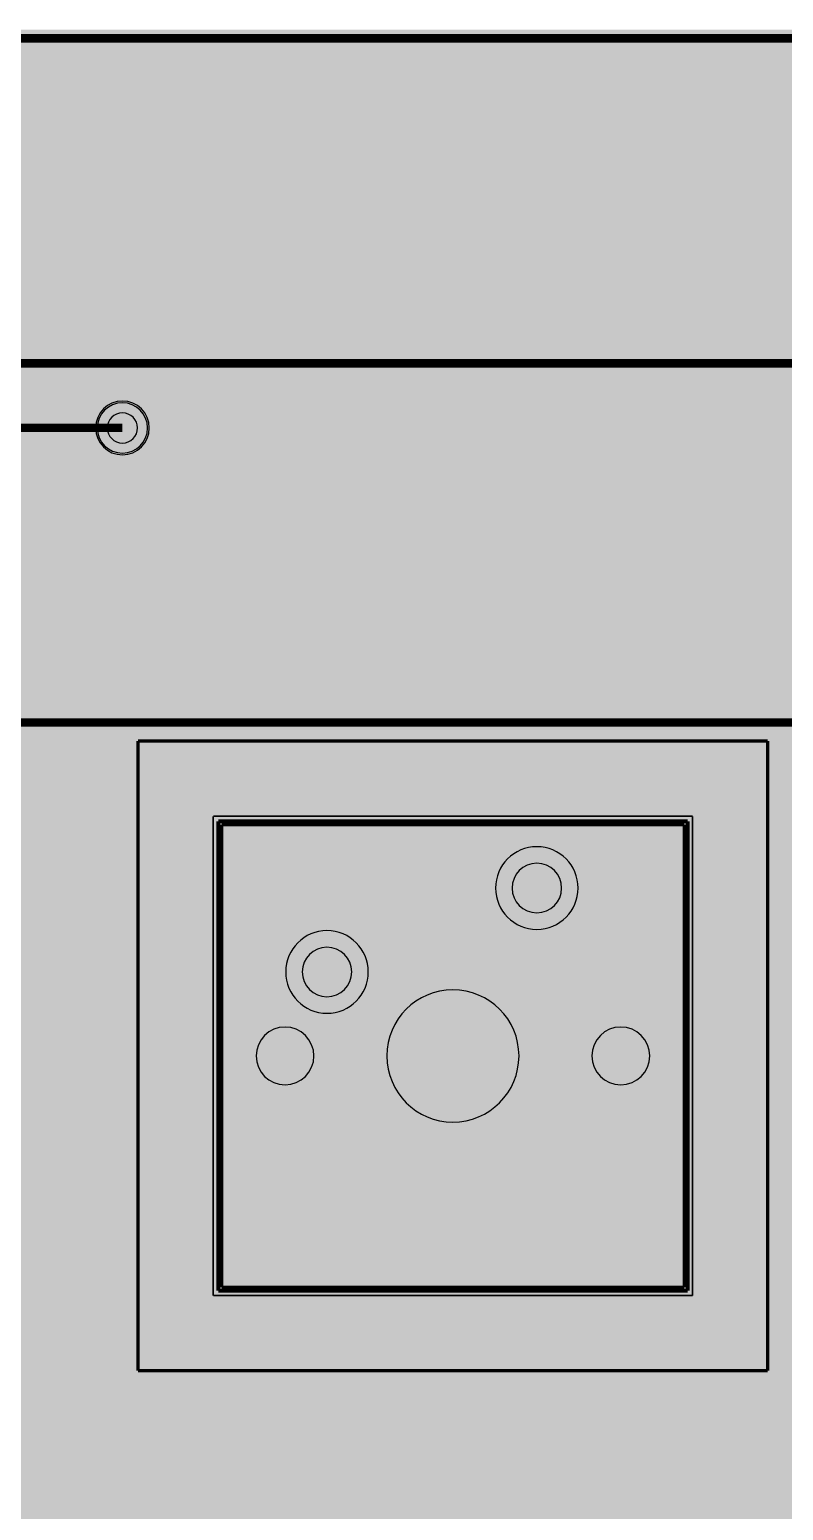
# Model space of a CAD drawing. Header units: millimetres. Extents: x -4.1 to 90, y 1 to 71.1.
# Drawn here: x 22.19 to 45, y 26.25 to 71.05 of the extents above; entities that cross this region are included whole.
import ezdxf

# ---------------------------------------------------------------- set-up
doc = ezdxf.new("R2010")
doc.units = ezdxf.units.MM
doc.header["$MEASUREMENT"] = 0
for name, color, linetype, true_color in [('Bottom-Layer', 7, 'Continuous', 0x0000ff), ('Bottom-Paste-Mask-Layer', 7, 'Continuous', 0x800000), ('Bottom-Silkscreen-Layer', 7, 'Continuous', 0x66cc33), ('Bottom-Solder-Mask-Layer', 7, 'Continuous', 0xaa00ff), ('Document-Layer', 7, 'Continuous', 0xffffff), ('Hole-Layer', 7, 'Continuous', 0x222222), ('Multi-Layer', 7, 'Continuous', 0xc0c0c0), ('Top-Assembly-Layer', 7, 'Continuous', 0x33cc99), ('Top-Layer', 7, 'Continuous', 0xff0000), ('Top-Paste-Mask-Layer', 7, 'Continuous', 0x808080), ('Top-Silkscreen-Layer', 7, 'Continuous', 0xffcc00), ('Top-Solder-Mask-Layer', 7, 'Continuous', 0x800080), ('User.1', 7, 'Continuous', 0x9069e9)]:
    doc.layers.add(name, color=color, linetype=linetype, true_color=true_color)

msp = doc.modelspace()

# ---------------------------------------------------------------- hatches: boundary and pattern name
at = {"layer": 'Bottom-Layer'}
for points in [[(24.238, 59, 1), (25.762, 59, 1)], [(36.29, 45.08, 1), (38.79, 45.08, 1)], [(29.94, 42.54, 1), (32.44, 42.54, 1)], [(33, 40, 1), (37, 40, 1)], [(29.045, 40, 1), (30.795, 40, 1)], [(39.205, 40, 1), (40.955, 40, 1)]]:
    msp.add_hatch(color=256, dxfattribs=at).paths.add_polyline_path(points)
at = {"layer": 'Bottom-Paste-Mask-Layer'}
for points in [[(24.238, 59, 1), (25.762, 59, 1)], [(36.29, 45.08, 1), (38.79, 45.08, 1)], [(29.94, 42.54, 1), (32.44, 42.54, 1)], [(33, 40, 1), (37, 40, 1)], [(29.045, 40, 1), (30.795, 40, 1)], [(39.205, 40, 1), (40.955, 40, 1)]]:
    msp.add_hatch(color=256, dxfattribs=at).paths.add_polyline_path(points)
at = {"layer": 'Bottom-Solder-Mask-Layer'}
for points in [[(24.187, 59, 1), (25.813, 59, 1)], [(36.29, 45.08, 1), (38.79, 45.08, 1)], [(29.94, 42.54, 1), (32.44, 42.54, 1)], [(33, 40, 1), (37, 40, 1)], [(29.045, 40, 1), (30.795, 40, 1)], [(39.205, 40, 1), (40.955, 40, 1)]]:
    msp.add_hatch(color=256, dxfattribs=at).paths.add_polyline_path(points)
at = {"layer": 'Hole-Layer'}
for points in [[(24.543, 59, 1), (25.457, 59, 1)], [(36.79, 45.08, 1), (38.29, 45.08, 1)], [(30.44, 42.54, 1), (31.94, 42.54, 1)], [(33, 40, 1), (37, 40, 1)], [(29.045, 40, 1), (30.795, 40, 1)], [(39.205, 40, 1), (40.955, 40, 1)]]:
    msp.add_hatch(color=256, dxfattribs=at).paths.add_polyline_path(points)
at = {"layer": 'Multi-Layer'}
for points in [[(24.238, 59, 1), (25.762, 59, 1)], [(24.238, 59, 1), (25.762, 59, 1)], [(24.238, 59, 1), (25.762, 59, 1)], [(36.29, 45.08, 1), (38.79, 45.08, 1)], [(36.29, 45.08, 1), (38.79, 45.08, 1)], [(36.29, 45.08, 1), (38.79, 45.08, 1)], [(29.94, 42.54, 1), (32.44, 42.54, 1)], [(29.94, 42.54, 1), (32.44, 42.54, 1)], [(29.94, 42.54, 1), (32.44, 42.54, 1)], [(33, 40, 1), (37, 40, 1)], [(33, 40, 1), (37, 40, 1)], [(33, 40, 1), (37, 40, 1)], [(29.045, 40, 1), (30.795, 40, 1)], [(29.045, 40, 1), (30.795, 40, 1)], [(29.045, 40, 1), (30.795, 40, 1)], [(39.205, 40, 1), (40.955, 40, 1)], [(39.205, 40, 1), (40.955, 40, 1)], [(39.205, 40, 1), (40.955, 40, 1)]]:
    msp.add_hatch(color=256, dxfattribs=at).paths.add_polyline_path(points)
at = {"layer": 'Top-Layer'}
for points in [[(0, 4.049), (0, 68.049), (0.075, 68.717), (0.297, 69.351), (0.655, 69.92), (1.13, 70.395), (1.698, 70.752), (2.332, 70.974), (3, 71.049), (87, 71.049), (87.668, 70.974), (88.302, 70.752), (88.871, 70.395), (89.346, 69.92), (89.703, 69.351), (89.925, 68.717), (90, 68.049), (90, 4.049), (89.925, 3.381), (89.703, 2.747), (89.346, 2.179), (88.871, 1.704), (88.302, 1.346), (87.668, 1.124), (87, 1.049), (3, 1.049), (2.332, 1.124), (1.698, 1.346), (1.13, 1.704), (0.655, 2.179), (0.297, 2.747), (0.075, 3.381)], [(24.238, 59, 1), (25.762, 59, 1)], [(36.29, 45.08, 1), (38.79, 45.08, 1)], [(29.94, 42.54, 1), (32.44, 42.54, 1)], [(33, 40, 1), (37, 40, 1)], [(29.045, 40, 1), (30.795, 40, 1)], [(39.205, 40, 1), (40.955, 40, 1)]]:
    msp.add_hatch(color=256, dxfattribs=at).paths.add_polyline_path(points)
at = {"layer": 'Top-Paste-Mask-Layer'}
for points in [[(24.238, 59, 1), (25.762, 59, 1)], [(36.29, 45.08, 1), (38.79, 45.08, 1)], [(29.94, 42.54, 1), (32.44, 42.54, 1)], [(33, 40, 1), (37, 40, 1)], [(29.045, 40, 1), (30.795, 40, 1)], [(39.205, 40, 1), (40.955, 40, 1)]]:
    msp.add_hatch(color=256, dxfattribs=at).paths.add_polyline_path(points)
at = {"layer": 'Top-Solder-Mask-Layer'}
for points in [[(24.187, 59, 1), (25.813, 59, 1)], [(36.29, 45.08, 1), (38.79, 45.08, 1)], [(29.94, 42.54, 1), (32.44, 42.54, 1)], [(33, 40, 1), (37, 40, 1)], [(29.045, 40, 1), (30.795, 40, 1)], [(39.205, 40, 1), (40.955, 40, 1)]]:
    msp.add_hatch(color=256, dxfattribs=at).paths.add_polyline_path(points)

# ---------------------------------------------------------------- linework, layer by layer
at = {"layer": 'Bottom-Layer'}
for points in [[(24.238, 59, 1), (25.762, 59, 1)], [(29.94, 42.54, 1), (32.44, 42.54, 1)], [(33, 40, 1), (37, 40, 1)], [(29.045, 40, 1), (30.795, 40, 1)], [(39.205, 40, 1), (40.955, 40, 1)]]:
    msp.add_lwpolyline(points, format="xyb", close=True, dxfattribs=at)
at = {"layer": 'Bottom-Layer', "const_width": 0.254}
msp.add_lwpolyline([(25, 59), (5.85, 59)], dxfattribs=at)
at = {"layer": 'Bottom-Layer'}
msp.add_lwpolyline([(36.29, 45.08, 1), (38.79, 45.08), (38.79, 45.08, 1), (36.29, 45.08)], format="xyb", dxfattribs=at)
at = {"layer": 'Bottom-Paste-Mask-Layer'}
for points in [[(24.238, 59, 1), (25.762, 59, 1)], [(29.94, 42.54, 1), (32.44, 42.54, 1)], [(33, 40, 1), (37, 40, 1)], [(29.045, 40, 1), (30.795, 40, 1)], [(39.205, 40, 1), (40.955, 40, 1)]]:
    msp.add_lwpolyline(points, format="xyb", close=True, dxfattribs=at)
msp.add_lwpolyline([(36.29, 45.08, 1), (38.79, 45.08), (38.79, 45.08, 1), (36.29, 45.08)], format="xyb", dxfattribs=at)
at = {"layer": 'Bottom-Silkscreen-Layer', "const_width": 0.254}
for points in [[(83.5, 70.787), (6.5, 70.787)], [(83.5, 70.787), (6.5, 70.787)], [(83.5, 50.086), (6.5, 50.086)], [(83.5, 50.086), (6.5, 50.086)]]:
    msp.add_lwpolyline(points, dxfattribs=at)
at = {"layer": 'Bottom-Solder-Mask-Layer'}
for points in [[(24.187, 59, 1), (25.813, 59, 1)], [(29.94, 42.54, 1), (32.44, 42.54, 1)], [(33, 40, 1), (37, 40, 1)], [(29.045, 40, 1), (30.795, 40, 1)], [(39.205, 40, 1), (40.955, 40, 1)]]:
    msp.add_lwpolyline(points, format="xyb", close=True, dxfattribs=at)
msp.add_lwpolyline([(36.29, 45.08, 1), (38.79, 45.08), (38.79, 45.08, 1), (36.29, 45.08)], format="xyb", dxfattribs=at)
at = {"layer": 'Document-Layer'}
for points, const_width in [([(42.25, 47.25), (27.75, 47.25)], 0.05), ([(27.75, 47.25), (27.75, 32.75)], 0.05), ([(42.25, 47.25), (27.75, 47.25)], 0.05), ([(27.75, 47.25), (27.75, 32.75)], 0.05), ([(42, 47), (28, 47)], 0.1), ([(28, 47), (28, 33)], 0.1), ([(42, 47), (28, 47)], 0.1), ([(28, 47), (28, 33)], 0.1), ([(42, 33), (42, 47)], 0.1), ([(42, 33), (42, 47)], 0.1), ([(42.25, 32.75), (42.25, 47.25)], 0.05), ([(42.25, 32.75), (42.25, 47.25)], 0.05), ([(27.75, 32.75), (42.25, 32.75)], 0.05), ([(27.75, 32.75), (42.25, 32.75)], 0.05), ([(28, 33), (42, 33)], 0.1), ([(28, 33), (42, 33)], 0.1)]:
    msp.add_lwpolyline(points, dxfattribs=dict(at, const_width=const_width))
at = {"layer": 'Hole-Layer'}
for points in [[(24.543, 59, 1), (25.457, 59), (25.457, 59, 1), (24.543, 59)], [(36.79, 45.08, 1), (38.29, 45.08), (38.29, 45.08, 1), (36.79, 45.08)], [(30.44, 42.54, 1), (31.94, 42.54), (31.94, 42.54, 1), (30.44, 42.54)]]:
    msp.add_lwpolyline(points, format="xyb", dxfattribs=at)
for points in [[(33, 40, 1), (37, 40, 1)], [(29.045, 40, 1), (30.795, 40, 1)], [(39.205, 40, 1), (40.955, 40, 1)]]:
    msp.add_lwpolyline(points, format="xyb", close=True, dxfattribs=at)
at = {"layer": 'Multi-Layer'}
for points in [[(24.238, 59, 1), (25.762, 59, 1)], [(24.238, 59, 1), (25.762, 59, 1)], [(24.238, 59, 1), (25.762, 59, 1)], [(29.94, 42.54, 1), (32.44, 42.54, 1)], [(29.94, 42.54, 1), (32.44, 42.54, 1)], [(29.94, 42.54, 1), (32.44, 42.54, 1)], [(33, 40, 1), (37, 40, 1)], [(33, 40, 1), (37, 40, 1)], [(33, 40, 1), (37, 40, 1)], [(29.045, 40, 1), (30.795, 40, 1)], [(29.045, 40, 1), (30.795, 40, 1)], [(29.045, 40, 1), (30.795, 40, 1)], [(39.205, 40, 1), (40.955, 40, 1)], [(39.205, 40, 1), (40.955, 40, 1)], [(39.205, 40, 1), (40.955, 40, 1)]]:
    msp.add_lwpolyline(points, format="xyb", close=True, dxfattribs=at)
msp.add_lwpolyline([(36.29, 45.08, 1), (38.79, 45.08), (38.79, 45.08, 1), (36.29, 45.08)], format="xyb", dxfattribs=at)
msp.add_lwpolyline([(36.29, 45.08, 1), (38.79, 45.08), (38.79, 45.08, 1), (36.29, 45.08)], format="xyb", dxfattribs=at)
msp.add_lwpolyline([(36.29, 45.08, 1), (38.79, 45.08), (38.79, 45.08, 1), (36.29, 45.08)], format="xyb", dxfattribs=at)
at = {"layer": 'Top-Assembly-Layer', "const_width": 0.1}
for points in [[(28, 47), (28, 33)], [(42, 47), (28, 47)], [(28, 47), (28, 33)], [(42, 47), (28, 47)], [(42, 33), (42, 47)], [(42, 33), (42, 47)], [(28, 33), (42, 33)], [(28, 33), (42, 33)]]:
    msp.add_lwpolyline(points, dxfattribs=at)
at = {"layer": 'Top-Layer'}
for points, const_width in [([(87, 1.049), (3, 1.049), (2.332, 1.124), (1.698, 1.346), (1.13, 1.704), (0.655, 2.179), (0.297, 2.747), (0.075, 3.381), (0, 4.049), (0, 68.049), (0.075, 68.717), (0.297, 69.351), (0.655, 69.92), (1.13, 70.395), (1.698, 70.752), (2.332, 70.974), (3, 71.049), (87, 71.049)], 0.00508), ([(15.55, 60.955), (85.342, 60.955)], 0.254), ([(25, 59), (15.595, 59)], 0.254)]:
    msp.add_lwpolyline(points, dxfattribs=dict(at, const_width=const_width))
for points in [[(24.238, 59, 1), (25.762, 59, 1)], [(29.94, 42.54, 1), (32.44, 42.54, 1)], [(33, 40, 1), (37, 40, 1)], [(29.045, 40, 1), (30.795, 40, 1)], [(39.205, 40, 1), (40.955, 40, 1)]]:
    msp.add_lwpolyline(points, format="xyb", close=True, dxfattribs=at)
msp.add_lwpolyline([(36.29, 45.08, 1), (38.79, 45.08), (38.79, 45.08, 1), (36.29, 45.08)], format="xyb", dxfattribs=at)
at = {"layer": 'Top-Paste-Mask-Layer'}
for points in [[(24.238, 59, 1), (25.762, 59, 1)], [(29.94, 42.54, 1), (32.44, 42.54, 1)], [(33, 40, 1), (37, 40, 1)], [(29.045, 40, 1), (30.795, 40, 1)], [(39.205, 40, 1), (40.955, 40, 1)]]:
    msp.add_lwpolyline(points, format="xyb", close=True, dxfattribs=at)
msp.add_lwpolyline([(36.29, 45.08, 1), (38.79, 45.08), (38.79, 45.08, 1), (36.29, 45.08)], format="xyb", dxfattribs=at)
at = {"layer": 'Top-Silkscreen-Layer', "const_width": 0.12}
for points in [[(42.1, 47.1), (27.9, 47.1)], [(27.9, 47.1), (27.9, 32.9)], [(42.1, 47.1), (27.9, 47.1)], [(27.9, 47.1), (27.9, 32.9)], [(42.1, 32.9), (42.1, 47.1)], [(42.1, 32.9), (42.1, 47.1)], [(27.9, 32.9), (42.1, 32.9)], [(27.9, 32.9), (42.1, 32.9)]]:
    msp.add_lwpolyline(points, dxfattribs=at)
at = {"layer": 'Top-Solder-Mask-Layer'}
for points in [[(24.187, 59, 1), (25.813, 59, 1)], [(29.94, 42.54, 1), (32.44, 42.54, 1)], [(33, 40, 1), (37, 40, 1)], [(29.045, 40, 1), (30.795, 40, 1)], [(39.205, 40, 1), (40.955, 40, 1)]]:
    msp.add_lwpolyline(points, format="xyb", close=True, dxfattribs=at)
msp.add_lwpolyline([(36.29, 45.08, 1), (38.79, 45.08), (38.79, 45.08, 1), (36.29, 45.08)], format="xyb", dxfattribs=at)
at = {"layer": 'User.1', "const_width": 0.1}
for points in [[(25.475, 49.525), (25.475, 30.475)], [(44.525, 49.525), (25.475, 49.525)], [(25.475, 49.525), (25.475, 30.475)], [(44.525, 49.525), (25.475, 49.525)], [(44.525, 30.475), (44.525, 49.525)], [(44.525, 30.475), (44.525, 49.525)], [(25.475, 30.475), (44.525, 30.475)], [(25.475, 30.475), (44.525, 30.475)]]:
    msp.add_lwpolyline(points, dxfattribs=at)

doc.saveas('drawing.dxf')
